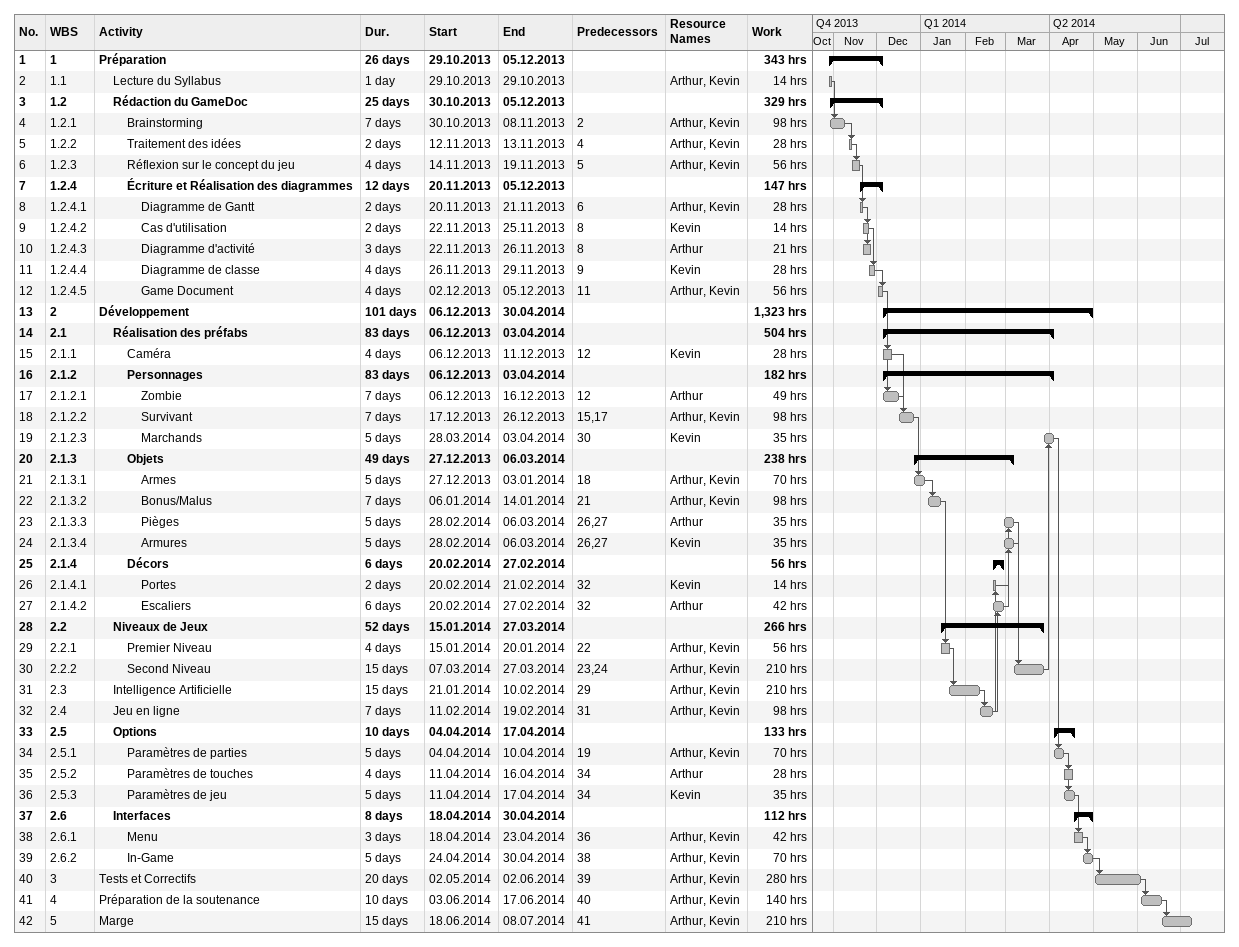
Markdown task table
| ID | WBS | Task | Duration | Start | Finish | Predecessors | Resources | Work (h) |
|---|---|---|---|---|---|---|---|---|
| 1 | 1 | **Préparation** | 26d | 2013-10-29 | 2013-12-05 |  |  | 343 |
| 2 | 1.1 | Lecture du Syllabus | 1d | 2013-10-29 | 2013-10-29 |  | Arthur, Kevin | 14 |
| 3 | 1.2 | **Rédaction du GameDoc** | 25d | 2013-10-30 | 2013-12-05 |  |  | 329 |
| 4 | 1.2.1 | Brainstorming | 7d | 2013-10-30 | 2013-11-08 | 2 | Arthur, Kevin | 98 |
| 5 | 1.2.2 | Traitement des idées | 2d | 2013-11-12 | 2013-11-13 | 4 | Arthur, Kevin | 28 |
| 6 | 1.2.3 | Réflexion sur le concept du jeu | 4d | 2013-11-14 | 2013-11-19 | 5 | Arthur, Kevin | 56 |
| 7 | 1.2.4 | **Écriture et Réalisation des diagrammes** | 12d | 2013-11-20 | 2013-12-05 |  |  | 147 |
| 8 | 1.2.4.1 | Diagramme de Gantt | 2d | 2013-11-20 | 2013-11-21 | 6 | Arthur, Kevin | 28 |
| 9 | 1.2.4.2 | Cas d'utilisation | 2d | 2013-11-22 | 2013-11-25 | 8 | Kevin | 14 |
| 10 | 1.2.4.3 | Diagramme d'activité | 3d | 2013-11-22 | 2013-11-26 | 8 | Arthur | 21 |
| 11 | 1.2.4.4 | Diagramme de classe | 4d | 2013-11-26 | 2013-11-29 | 9 | Kevin | 28 |
| 12 | 1.2.4.5 | Game Document | 4d | 2013-12-02 | 2013-12-05 | 11 | Arthur, Kevin | 56 |
| 13 | 2 | **Développement** | 101d | 2013-12-06 | 2014-04-30 |  |  | 1323 |
| 14 | 2.1 | **Réalisation des préfabs** | 83d | 2013-12-06 | 2014-04-03 |  |  | 504 |
| 15 | 2.1.1 | Caméra | 4d | 2013-12-06 | 2013-12-11 | 12 | Kevin | 28 |
| 16 | 2.1.2 | **Personnages** | 83d | 2013-12-06 | 2014-04-03 |  |  | 182 |
| 17 | 2.1.2.1 | Zombie | 7d | 2013-12-06 | 2013-12-16 | 12 | Arthur | 49 |
| 18 | 2.1.2.2 | Survivant | 7d | 2013-12-17 | 2013-12-26 | 15, 17 | Arthur, Kevin | 98 |
| 19 | 2.1.2.3 | Marchands | 5d | 2014-03-28 | 2014-04-03 | 30 | Kevin | 35 |
| 20 | 2.1.3 | **Objets** | 49d | 2013-12-27 | 2014-03-06 |  |  | 238 |
| 21 | 2.1.3.1 | Armes | 5d | 2013-12-27 | 2014-01-03 | 18 | Arthur, Kevin | 70 |
| 22 | 2.1.3.2 | Bonus/Malus | 7d | 2014-01-06 | 2014-01-14 | 21 | Arthur, Kevin | 98 |
| 23 | 2.1.3.3 | Pièges | 5d | 2014-02-28 | 2014-03-06 | 26, 27 | Arthur | 35 |
| 24 | 2.1.3.4 | Armures | 5d | 2014-02-28 | 2014-03-06 | 26, 27 | Kevin | 35 |
| 25 | 2.1.4 | **Décors** | 6d | 2014-02-20 | 2014-02-27 |  |  | 56 |
| 26 | 2.1.4.1 | Portes | 2d | 2014-02-20 | 2014-02-21 | 32 | Kevin | 14 |
| 27 | 2.1.4.2 | Escaliers | 6d | 2014-02-20 | 2014-02-27 | 32 | Arthur | 42 |
| 28 | 2.2 | **Niveaux de Jeux** | 52d | 2014-01-15 | 2014-03-27 |  |  | 266 |
| 29 | 2.2.1 | Premier Niveau | 4d | 2014-01-15 | 2014-01-20 | 22 | Arthur, Kevin | 56 |
| 30 | 2.2.2 | Second Niveau | 15d | 2014-03-07 | 2014-03-27 | 23, 24 | Arthur, Kevin | 210 |
| 31 | 2.3 | Intelligence Artificielle | 15d | 2014-01-21 | 2014-02-10 | 29 | Arthur, Kevin | 210 |
| 32 | 2.4 | Jeu en ligne | 7d | 2014-02-11 | 2014-02-19 | 31 | Arthur, Kevin | 98 |
| 33 | 2.5 | **Options** | 10d | 2014-04-04 | 2014-04-17 |  |  | 133 |
| 34 | 2.5.1 | Paramètres de parties | 5d | 2014-04-04 | 2014-04-10 | 19 | Arthur, Kevin | 70 |
| 35 | 2.5.2 | Paramètres de touches | 4d | 2014-04-11 | 2014-04-16 | 34 | Arthur | 28 |
| 36 | 2.5.3 | Paramètres de jeu | 5d | 2014-04-11 | 2014-04-17 | 34 | Kevin | 35 |
| 37 | 2.6 | **Interfaces** | 8d | 2014-04-18 | 2014-04-30 |  |  | 112 |
| 38 | 2.6.1 | Menu | 3d | 2014-04-18 | 2014-04-23 | 36 | Arthur, Kevin | 42 |
| 39 | 2.6.2 | In-Game | 5d | 2014-04-24 | 2014-04-30 | 38 | Arthur, Kevin | 70 |
| 40 | 3 | Tests et Correctifs | 20d | 2014-05-02 | 2014-06-02 | 39 | Arthur, Kevin | 280 |
| 41 | 4 | Préparation de la soutenance | 10d | 2014-06-03 | 2014-06-17 | 40 | Arthur, Kevin | 140 |
| 42 | 5 | Marge | 15d | 2014-06-18 | 2014-07-08 | 41 | Arthur, Kevin | 210 |
